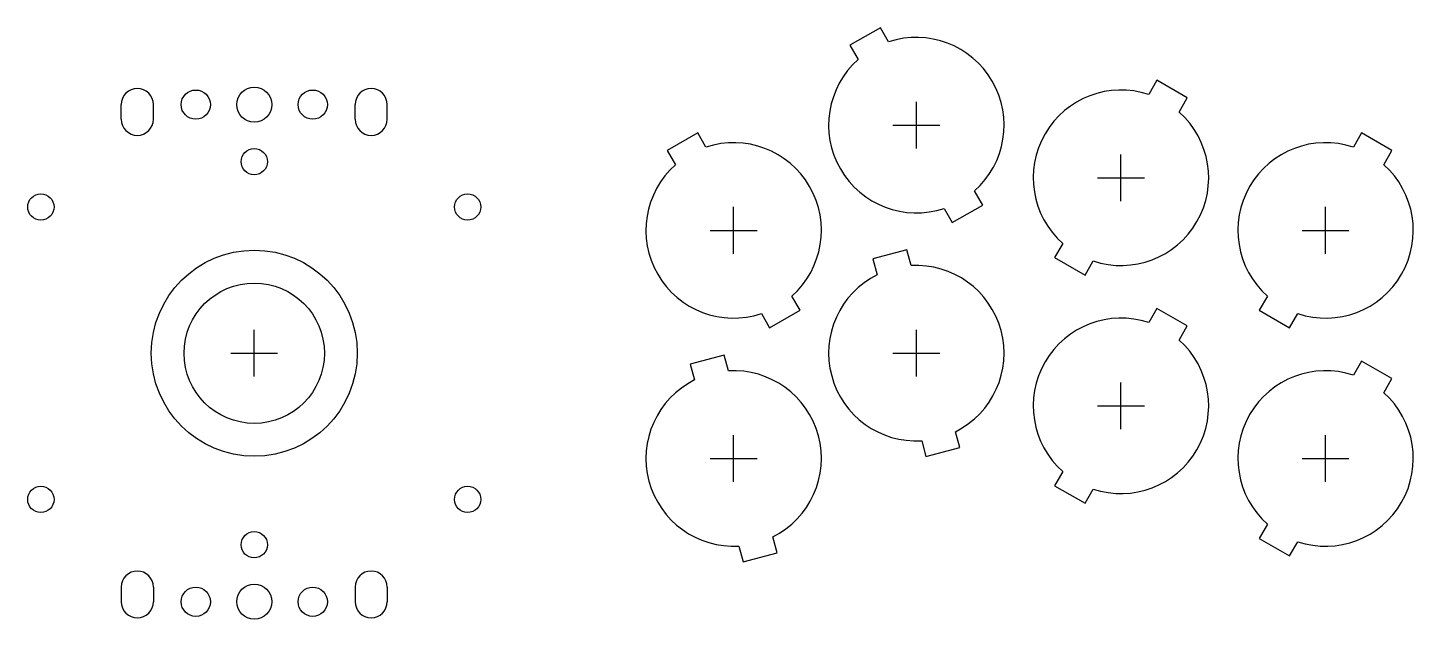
# Model space of a CAD drawing. Header units: millimetres. Extents: x -39 to 198, y -46 to 56.
import ezdxf

# ---------------------------------------------------------------- set-up
doc = ezdxf.new("R2010")
doc.units = ezdxf.units.MM
for name, color, linetype in [('BUTTONS', 1, 'Continuous'), ('GL_PLATE_HOLES', 2, 'Continuous'), ('JOYSTICK_BORE_24', 5, 'Continuous'), ('JOYSTICK_BORE_35.25', 3, 'Continuous'), ('REFERENCE', 8, 'Continuous')]:
    doc.layers.add(name, color=color, linetype=linetype)

msp = doc.modelspace()

# ---------------------------------------------------------------- linework, layer by layer
at = {"layer": 'BUTTONS'}
for points in [[(103.3, 50.23, 0.816497), (118, 24.77), (119.4, 22.34), (124.6, 25.34), (123.2, 27.77, 0.816497), (108.5, 53.23), (107.1, 55.66), (101.9, 52.66)], [(153, 44.23, 0.816497), (138.3, 18.77), (136.9, 16.34), (142.1, 13.34), (143.5, 15.77, 0.816497), (158.2, 41.23), (159.6, 43.66), (154.4, 46.66)], [(72.05, 32.23, 0.816497), (86.75, 6.77), (88.15, 4.34), (93.35, 7.34), (91.95, 9.77, 0.816497), (77.25, 35.23), (75.85, 37.66), (70.65, 34.66)], [(188, 35.23, 0.816497), (173.3, 9.77), (171.9, 7.34), (177.1, 4.34), (178.5, 6.77, 0.816497), (193.2, 32.23), (194.6, 34.66), (189.4, 37.66)], [(106.55, 13.42, 0.816497), (114.16, -14.97), (114.88, -17.68), (120.68, -16.13), (119.95, -13.42, 0.816497), (112.34, 14.97), (111.62, 17.68), (105.82, 16.13)], [(153, 5.23, 0.816497), (138.3, -20.23), (136.9, -22.66), (142.1, -25.66), (143.5, -23.23, 0.816497), (158.2, 2.23), (159.6, 4.66), (154.4, 7.66)], [(75.3, -4.58, 0.816497), (82.91, -32.97), (83.63, -35.68), (89.43, -34.13), (88.7, -31.42, 0.816497), (81.09, -3.03), (80.37, -0.32), (74.57, -1.87)], [(188, -3.77, 0.816497), (173.3, -29.23), (171.9, -31.66), (177.1, -34.66), (178.5, -32.23, 0.816497), (193.2, -6.77), (194.6, -4.34), (189.4, -1.34)]]:
    msp.add_lwpolyline(points, format="xyb", close=True, dxfattribs=at)
at = {"layer": 'GL_PLATE_HOLES'}
for p, q in [((-22.75, 40), (-22.75, 42.5)), ((-17.25, 40), (-17.25, 42.5)), ((17.25, 40), (17.25, 42.5)), ((22.75, 40), (22.75, 42.5)), ((-22.75, -40), (-22.75, -42.5)), ((-17.25, -40), (-17.25, -42.5)), ((17.25, -40), (17.25, -42.5)), ((22.75, -40), (22.75, -42.5))]:
    msp.add_line(p, q, dxfattribs=at)
for centre, radius in [((0, 42.5), 3), ((-10, 42.5), 2.5), ((10, 42.5), 2.5), ((0, 32.75), 2.25), ((-36.5, 25), 2.25), ((36.5, 25), 2.25), ((-36.5, -25), 2.25), ((36.5, -25), 2.25), ((0, -32.75), 2.25), ((-10, -42.5), 2.5), ((0, -42.5), 3), ((10, -42.5), 2.5)]:
    msp.add_circle(centre, radius, dxfattribs=at)
for centre, start, end in [((-20, 42.5), 0, 180), ((20, 42.5), 0, 180), ((-20, 40), 180, 360), ((20, 40), 180, 360), ((-20, -40), 0, 180), ((20, -40), 0, 180), ((-20, -42.5), -180, 0), ((20, -42.5), -180, 0)]:
    msp.add_arc(centre, 2.75, start, end, dxfattribs=at)
at = {"layer": 'JOYSTICK_BORE_24'}
msp.add_circle((0, 0), 12, dxfattribs=at)
at = {"layer": 'JOYSTICK_BORE_35.25'}
msp.add_circle((0, 0), 17.62, dxfattribs=at)
at = {"layer": 'REFERENCE'}
for p, q in [((113.25, 35), (113.25, 43)), ((109.25, 39), (117.25, 39)), ((148.25, 26), (148.25, 34)), ((144.25, 30), (152.25, 30)), ((82, 17), (82, 25)), ((183.25, 17), (183.25, 25)), ((78, 21), (86, 21)), ((179.25, 21), (187.25, 21)), ((0, -4), (0, 4)), ((113.25, -4), (113.25, 4)), ((-4, 0), (4, 0)), ((109.25, 0), (117.25, 0)), ((148.25, -13), (148.25, -5)), ((144.25, -9), (152.25, -9)), ((82, -22), (82, -14)), ((183.25, -22), (183.25, -14)), ((78, -18), (86, -18)), ((179.25, -18), (187.25, -18))]:
    msp.add_line(p, q, dxfattribs=at)

doc.saveas('drawing.dxf')
